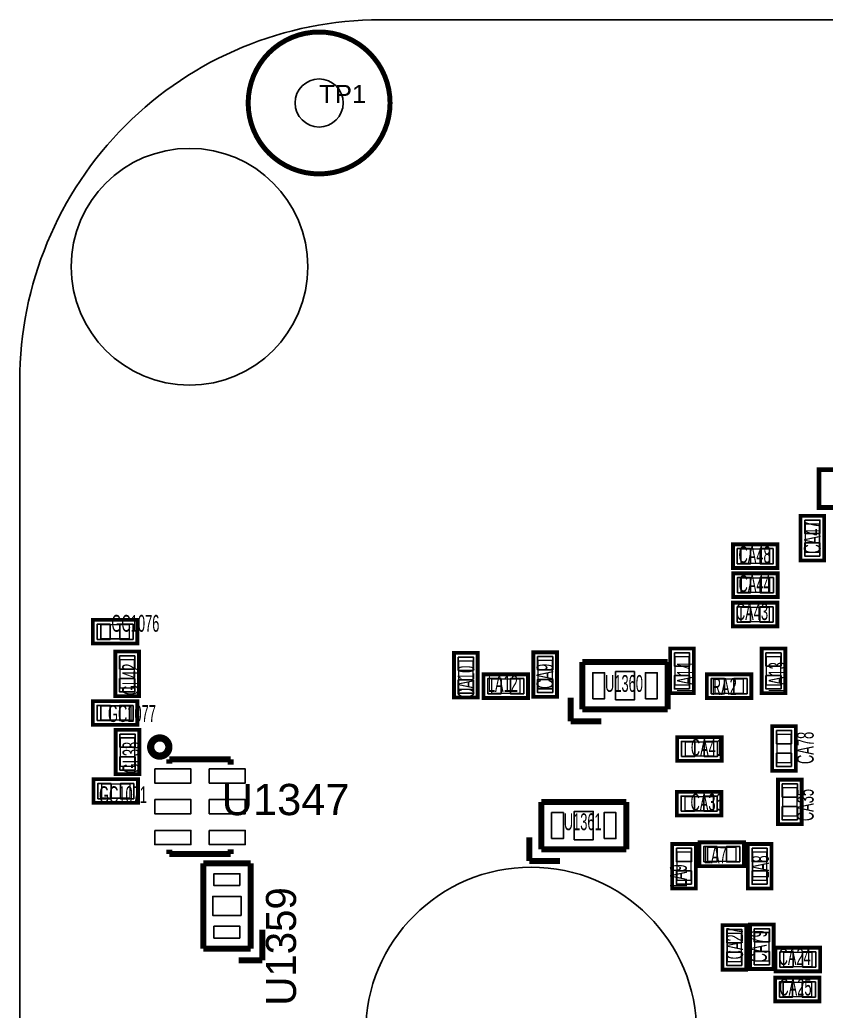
# Model space of a CAD drawing. Extents: x 0 to 73.5, y -0.1 to 42.
# Drawn here: x 0 to 17.04, y 21.06 to 42 of the extents above; entities that cross this region are included whole.
import ezdxf

# ---------------------------------------------------------------- set-up
doc = ezdxf.new("R2010")
doc.units = 0
for name, color, linetype in [('BG_OUTLINE', 7, 'CONTINUOUS'), ('PG_ASSEMBLY_TOP', 111, 'CONTINUOUS'), ('PG_SILKSCREEN_TOP', 254, 'CONTINUOUS'), ('PIN_TOP', 141, 'CONTINUOUS'), ('RD_SILKSCREEN_TOP', 230, 'CONTINUOUS')]:
    doc.layers.add(name, color=color, linetype=linetype)

msp = doc.modelspace()

# ---------------------------------------------------------------- linework, layer by layer
at = {"layer": 'BG_OUTLINE'}
msp.add_lwpolyline([(8.1534, 41.9989), (65.78854, 41.9989, -0.414214), (73.40854, 34.3789), (73.40854, 7.62, -0.414214), (65.78854, 0), (7.62, 0, -0.414214), (0, 7.62), (0, 34.3789, -0.414214), (7.62, 41.9989), (8.1534, 41.9989)], format="xyb", dxfattribs=at)
msp.add_lwpolyline([(8.1534, 41.9989), (65.78854, 41.9989, -0.414214), (73.40854, 34.3789), (73.40854, 7.62, -0.414214), (65.78854, 0), (7.62, 0, -0.414214), (0, 7.62), (0, 34.3789, -0.414214), (7.62, 41.9989)], format="xyb", close=True, dxfattribs=at)
msp.add_lwpolyline([(8.1534, 41.9989), (65.78854, 41.9989, -0.414214), (73.40854, 34.3789), (73.40854, 7.62, -0.414214), (65.78854, 0), (7.62, 0, -0.414214), (0, 7.62), (0, 34.3789, -0.414214), (7.62, 41.9989)], format="xyb", close=True, dxfattribs=at)
msp.add_lwpolyline([(8.1534, 41.9989), (65.78854, 41.9989, -0.414214), (73.40854, 34.3789), (73.40854, 7.62, -0.414214), (65.78854, 0), (7.62, 0, -0.414214), (0, 7.62), (0, 34.3789, -0.414214), (7.62, 41.9989)], format="xyb", close=True, dxfattribs=at)
at = {"layer": 'PG_ASSEMBLY_TOP', "const_width": 0.1016}
msp.add_lwpolyline([(7.820939, 40.242693, 1), (4.826737, 40.242693, 1), (7.820939, 40.242693)], format="xyb", dxfattribs=at)
at = {"layer": 'PG_ASSEMBLY_TOP'}
for points, const_width in [([(18.487847, 31.698362), (16.88785, 31.698362), (16.88785, 32.49836), (18.487847, 32.49836), (18.487847, 31.698362)], 0.1), ([(16.896664, 30.750459), (16.896664, 31.350458), (16.596639, 31.350458), (16.596639, 30.750459), (16.896664, 30.750459)], 0.029997), ([(15.840151, 30.819471), (15.240152, 30.819471), (15.240152, 30.519446), (15.840151, 30.519446), (15.840151, 30.819471)], 0.029997), ([(15.841472, 30.207458), (15.241473, 30.207458), (15.241473, 29.907433), (15.841472, 29.907433), (15.841472, 30.207458)], 0.029997), ([(15.836849, 29.587977), (15.23685, 29.587977), (15.23685, 29.287953), (15.836849, 29.287953), (15.836849, 29.587977)], 0.029997), ([(2.311679, 29.222852), (1.711681, 29.222852), (1.711681, 28.922828), (2.311679, 28.922828), (2.311679, 29.222852)], 0.029997), ([(2.418232, 27.883841), (2.418232, 28.483839), (2.118208, 28.483839), (2.118208, 27.883841), (2.418232, 27.883841)], 0.029997), ([(11.249863, 27.867508), (11.249863, 28.467507), (10.949813, 28.467507), (10.949813, 27.867508), (11.249863, 27.867508)], 0.029997), ([(11.886768, 27.43327), (11.886794, 28.433268)], 0.127), ([(11.886794, 28.433268), (13.686765, 28.433268)], 0.127), ([(13.686765, 28.433268), (13.686765, 27.43327)], 0.127), ([(14.142872, 27.947341), (14.142872, 28.547339), (13.842848, 28.547339), (13.842848, 27.947341), (14.142872, 27.947341)], 0.029997), ([(16.075304, 27.947341), (16.075304, 28.547339), (15.77528, 28.547339), (15.77528, 27.947341), (16.075304, 27.947341)], 0.029997), ([(9.573031, 27.856459), (9.573031, 28.456458), (9.272981, 28.456458), (9.272981, 27.856459), (9.573031, 27.856459)], 0.029997), ([(10.567213, 28.073858), (9.967214, 28.073858), (9.967214, 27.773808), (10.567213, 27.773808), (10.567213, 28.073858)], 0.029997), ([(15.287549, 28.074264), (14.68755, 28.074264), (14.68755, 27.77424), (15.287549, 27.77424), (15.287549, 28.074264)], 0.029997), ([(2.311679, 27.508352), (1.711681, 27.508352), (1.711681, 27.208328), (2.311679, 27.208328), (2.311679, 27.508352)], 0.029997), ([(13.686765, 27.43327), (11.886768, 27.43327)], 0.127), ([(2.425852, 26.232841), (2.425852, 26.832839), (2.125828, 26.832839), (2.125828, 26.232841), (2.425852, 26.232841)], 0.029997), ([(16.296869, 26.307364), (16.296869, 26.907363), (15.996844, 26.907363), (15.996844, 26.307364), (16.296869, 26.307364)], 0.029997), ([(14.660651, 26.746352), (14.060653, 26.746352), (14.060653, 26.446328), (14.660651, 26.446328), (14.660651, 26.746352)], 0.029997), ([(2.326919, 25.857352), (1.726921, 25.857352), (1.726921, 25.557328), (2.326919, 25.557328), (2.326919, 25.857352)], 0.029997), ([(16.419373, 25.179655), (16.419373, 25.779654), (16.119348, 25.779654), (16.119348, 25.179655), (16.419373, 25.179655)], 0.029997), ([(14.653666, 25.590957), (14.053668, 25.590957), (14.053668, 25.290932), (14.653666, 25.290932), (14.653666, 25.590957)], 0.029997), ([(11.016158, 25.479146), (12.81618, 25.479197)], 0.127), ([(11.016158, 24.479174), (11.016158, 25.479146)], 0.127), ([(12.81618, 25.479197), (12.81618, 24.479174)], 0.127), ([(12.81618, 24.479174), (11.016158, 24.479174)], 0.127), ([(15.131059, 24.523852), (14.531061, 24.523852), (14.531061, 24.223828), (15.131059, 24.223828), (15.131059, 24.523852)], 0.029997), ([(13.883488, 24.419839), (13.883488, 23.819841), (14.183512, 23.819841), (14.183512, 24.419839), (13.883488, 24.419839)], 0.029997), ([(15.48064, 24.419839), (15.48064, 23.819841), (15.780664, 23.819841), (15.780664, 24.419839), (15.48064, 24.419839)], 0.029997), ([(3.876421, 24.181638), (4.876419, 24.181638)], 0.127), ([(3.876421, 22.381642), (3.876421, 24.181638)], 0.127), ([(4.876419, 24.181638), (4.876419, 22.381642)], 0.127), ([(14.945208, 22.705339), (14.945208, 22.105341), (15.245232, 22.105341), (15.245232, 22.705339), (14.945208, 22.705339)], 0.029997), ([(15.527553, 22.720757), (15.527553, 22.120758), (15.827578, 22.120758), (15.827578, 22.720757), (15.527553, 22.720757)], 0.029997), ([(4.876419, 22.381642), (3.876421, 22.381642)], 0.127), ([(16.738905, 22.301378), (16.138906, 22.301378), (16.138906, 22.001353), (16.738905, 22.001353), (16.738905, 22.301378)], 0.029997), ([(16.728719, 21.666352), (16.128721, 21.666352), (16.128721, 21.366328), (16.728719, 21.366328), (16.728719, 21.666352)], 0.029997)]:
    msp.add_lwpolyline(points, dxfattribs=dict(at, const_width=const_width))
at = {"layer": 'PG_SILKSCREEN_TOP'}
for points, const_width in [([(7.824749, 40.242693, 1), (4.822927, 40.242693, 1), (7.824749, 40.242693)], 0.1016), ([(3.148863, 26.638301, 0.999972), (2.764638, 26.638326, 1.000028), (3.148863, 26.638301)], 0.1524)]:
    msp.add_lwpolyline(points, format="xyb", dxfattribs=dict(at, const_width=const_width))
for points, const_width in [([(16.88785, 32.198361), (16.88785, 32.49836), (17.18785, 32.49836)], 0.1), ([(17.18785, 31.698362), (16.88785, 31.698362), (16.88785, 31.998361)], 0.1), ([(16.49664, 31.52046), (16.49664, 30.580457), (16.996664, 30.580457), (16.996664, 31.52046), (16.49664, 31.52046), (16.49664, 31.240451)], 0.08001), ([(16.586657, 31.52046), (16.49664, 31.52046), (16.49664, 31.430468)], 0.08001), ([(16.996664, 31.430468), (16.996664, 31.52046), (16.906646, 31.52046)], 0.08001), ([(15.07015, 30.419446), (16.010153, 30.419446), (16.010153, 30.919471), (15.07015, 30.919471), (15.07015, 30.419446), (15.35016, 30.419446)], 0.08001), ([(15.160142, 30.919471), (15.07015, 30.919471), (15.07015, 30.829453)], 0.08001), ([(16.010153, 30.829453), (16.010153, 30.919471), (15.920161, 30.919471)], 0.08001), ([(16.49664, 30.670449), (16.49664, 30.580457), (16.586657, 30.580457)], 0.08001), ([(16.906646, 30.580457), (16.996664, 30.580457), (16.996664, 30.670449)], 0.08001), ([(15.07015, 30.509464), (15.07015, 30.419446), (15.160142, 30.419446)], 0.08001), ([(15.920161, 30.419446), (16.010153, 30.419446), (16.010153, 30.509464)], 0.08001), ([(15.071471, 29.807433), (16.011474, 29.807433), (16.011474, 30.307458), (15.071471, 30.307458), (15.071471, 29.807433), (15.351481, 29.807433)], 0.08001), ([(15.161463, 30.307458), (15.071471, 30.307458), (15.071471, 30.21744)], 0.08001), ([(16.011474, 30.21744), (16.011474, 30.307458), (15.921482, 30.307458)], 0.08001), ([(15.071471, 29.897451), (15.071471, 29.807433), (15.161463, 29.807433)], 0.08001), ([(15.921482, 29.807433), (16.011474, 29.807433), (16.011474, 29.897451)], 0.08001), ([(15.066848, 29.187953), (16.006851, 29.187953), (16.006851, 29.687977), (15.066848, 29.687977), (15.066848, 29.187953), (15.346858, 29.187953)], 0.08001), ([(15.15684, 29.687977), (15.066848, 29.687977), (15.066848, 29.59796)], 0.08001), ([(16.006851, 29.59796), (16.006851, 29.687977), (15.916859, 29.687977)], 0.08001), ([(1.541678, 28.822828), (2.481682, 28.822828), (2.481682, 29.322852), (1.541678, 29.322852), (1.541678, 28.822828), (1.821688, 28.822828)], 0.08001), ([(1.631671, 29.322852), (1.541678, 29.322852), (1.541678, 29.232835)], 0.08001), ([(2.481682, 29.232835), (2.481682, 29.322852), (2.391689, 29.322852)], 0.08001), ([(15.066848, 29.27797), (15.066848, 29.187953), (15.15684, 29.187953)], 0.08001), ([(15.916859, 29.187953), (16.006851, 29.187953), (16.006851, 29.27797)], 0.08001), ([(1.541678, 28.912845), (1.541678, 28.822828), (1.631671, 28.822828)], 0.08001), ([(2.391689, 28.822828), (2.481682, 28.822828), (2.481682, 28.912845)], 0.08001), ([(2.018208, 28.653842), (2.018208, 27.713838), (2.518232, 27.713838), (2.518232, 28.653842), (2.018208, 28.653842), (2.018208, 28.373832)], 0.08001), ([(2.108225, 28.653842), (2.018208, 28.653842), (2.018208, 28.563849)], 0.08001), ([(2.518232, 28.563849), (2.518232, 28.653842), (2.428215, 28.653842)], 0.08001), ([(13.742848, 28.717342), (13.742848, 27.777338), (14.242872, 27.777338), (14.242872, 28.717342), (13.742848, 28.717342), (13.742848, 28.437332)], 0.08001), ([(13.832865, 28.717342), (13.742848, 28.717342), (13.742848, 28.627349)], 0.08001), ([(14.242872, 28.627349), (14.242872, 28.717342), (14.152855, 28.717342)], 0.08001), ([(15.67528, 28.717342), (15.67528, 27.777338), (16.175304, 27.777338), (16.175304, 28.717342), (15.67528, 28.717342), (15.67528, 28.437332)], 0.08001), ([(15.765297, 28.717342), (15.67528, 28.717342), (15.67528, 28.627349)], 0.08001), ([(16.175304, 28.627349), (16.175304, 28.717342), (16.085287, 28.717342)], 0.08001), ([(9.172981, 28.62646), (9.172981, 27.686483), (9.673006, 27.686483), (9.673006, 28.62646), (9.172981, 28.62646), (9.172981, 28.346451)], 0.08001), ([(9.262999, 28.62646), (9.172981, 28.62646), (9.172981, 28.536468)], 0.08001), ([(9.673006, 28.536468), (9.673006, 28.62646), (9.582988, 28.62646)], 0.08001), ([(10.849839, 28.637509), (10.849839, 27.697506), (11.349863, 27.697506), (11.349863, 28.637509), (10.849839, 28.637509), (10.849839, 28.3575)], 0.08001), ([(10.939856, 28.637509), (10.849839, 28.637509), (10.849839, 28.547517)], 0.08001), ([(11.349863, 28.547517), (11.349863, 28.637509), (11.259845, 28.637509)], 0.08001), ([(11.886768, 27.43327), (11.886794, 28.433268)], 0.127), ([(11.886794, 28.433268), (13.686765, 28.433268)], 0.127), ([(13.686765, 28.433268), (13.686765, 27.43327)], 0.127), ([(9.797212, 27.673833), (10.73719, 27.673833), (10.73719, 28.173858), (9.797212, 28.173858), (9.797212, 27.673833), (10.077221, 27.673833)], 0.08001), ([(9.887204, 28.173858), (9.797212, 28.173858), (9.797212, 28.08384)], 0.08001), ([(10.73719, 28.08384), (10.73719, 28.173858), (10.647223, 28.173858)], 0.08001), ([(14.517548, 27.67424), (15.457551, 27.67424), (15.457551, 28.174264), (14.517548, 28.174264), (14.517548, 27.67424), (14.797557, 27.67424)], 0.08001), ([(14.60754, 28.174264), (14.517548, 28.174264), (14.517548, 28.084247)], 0.08001), ([(15.457551, 28.084247), (15.457551, 28.174264), (15.367559, 28.174264)], 0.08001), ([(13.742848, 27.867331), (13.742848, 27.777338), (13.832865, 27.777338)], 0.08001), ([(14.152855, 27.777338), (14.242872, 27.777338), (14.242872, 27.867331)], 0.08001), ([(15.67528, 27.867331), (15.67528, 27.777338), (15.765297, 27.777338)], 0.08001), ([(16.085287, 27.777338), (16.175304, 27.777338), (16.175304, 27.867331)], 0.08001), ([(1.541678, 27.108328), (2.481682, 27.108328), (2.481682, 27.608352), (1.541678, 27.608352), (1.541678, 27.108328), (1.821688, 27.108328)], 0.08001), ([(1.631671, 27.608352), (1.541678, 27.608352), (1.541678, 27.518335)], 0.08001), ([(2.018208, 27.803831), (2.018208, 27.713838), (2.108225, 27.713838)], 0.08001), ([(2.481682, 27.518335), (2.481682, 27.608352), (2.391689, 27.608352)], 0.08001), ([(2.428215, 27.713838), (2.518232, 27.713838), (2.518232, 27.803831)], 0.08001), ([(9.172981, 27.776449), (9.172981, 27.686483), (9.262999, 27.686483)], 0.08001), ([(9.582988, 27.686483), (9.673006, 27.686483), (9.673006, 27.776449)], 0.08001), ([(9.797212, 27.763851), (9.797212, 27.673833), (9.887204, 27.673833)], 0.08001), ([(10.647223, 27.673833), (10.73719, 27.673833), (10.73719, 27.763851)], 0.08001), ([(10.849839, 27.787498), (10.849839, 27.697506), (10.939856, 27.697506)], 0.08001), ([(11.259845, 27.697506), (11.349863, 27.697506), (11.349863, 27.787498)], 0.08001), ([(11.636756, 27.183258), (11.636781, 27.683257)], 0.127), ([(14.517548, 27.764257), (14.517548, 27.67424), (14.60754, 27.67424)], 0.08001), ([(15.367559, 27.67424), (15.457551, 27.67424), (15.457551, 27.764257)], 0.08001), ([(13.686765, 27.43327), (11.886768, 27.43327)], 0.127), ([(1.541678, 27.198345), (1.541678, 27.108328), (1.631671, 27.108328)], 0.08001), ([(2.391689, 27.108328), (2.481682, 27.108328), (2.481682, 27.198345)], 0.08001), ([(12.286793, 27.183258), (11.636756, 27.183258)], 0.127), ([(2.025828, 27.002842), (2.025828, 26.062838), (2.525852, 26.062838), (2.525852, 27.002842), (2.025828, 27.002842), (2.025828, 26.722832)], 0.08001), ([(2.115845, 27.002842), (2.025828, 27.002842), (2.025828, 26.912849)], 0.08001), ([(2.525852, 26.912849), (2.525852, 27.002842), (2.435835, 27.002842)], 0.08001), ([(15.896844, 27.077365), (15.896844, 26.137362), (16.396868, 26.137362), (16.396868, 27.077365), (15.896844, 27.077365), (15.896844, 26.797356)], 0.08001), ([(15.986862, 27.077365), (15.896844, 27.077365), (15.896844, 26.987373)], 0.08001), ([(16.396868, 26.987373), (16.396868, 27.077365), (16.306851, 27.077365)], 0.08001), ([(13.89065, 26.346328), (14.830654, 26.346328), (14.830654, 26.846352), (13.89065, 26.846352), (13.89065, 26.346328), (14.17066, 26.346328)], 0.08001), ([(13.980643, 26.846352), (13.89065, 26.846352), (13.89065, 26.756335)], 0.08001), ([(14.830654, 26.756335), (14.830654, 26.846352), (14.740661, 26.846352)], 0.08001), ([(4.457471, 26.377138), (3.15755, 26.377138)], 0.127), ([(3.15755, 26.377138), (3.15755, 26.283539)], 0.127), ([(4.457471, 26.266521), (4.457471, 26.377138)], 0.127), ([(13.89065, 26.436345), (13.89065, 26.346328), (13.980643, 26.346328)], 0.08001), ([(14.740661, 26.346328), (14.830654, 26.346328), (14.830654, 26.436345)], 0.08001), ([(2.025828, 26.152831), (2.025828, 26.062838), (2.115845, 26.062838)], 0.08001), ([(2.435835, 26.062838), (2.525852, 26.062838), (2.525852, 26.152831)], 0.08001), ([(15.896844, 26.227354), (15.896844, 26.137362), (15.986862, 26.137362)], 0.08001), ([(16.306851, 26.137362), (16.396868, 26.137362), (16.396868, 26.227354)], 0.08001), ([(1.556918, 25.457328), (2.496922, 25.457328), (2.496922, 25.957352), (1.556918, 25.957352), (1.556918, 25.457328), (1.836928, 25.457328)], 0.08001), ([(1.646911, 25.957352), (1.556918, 25.957352), (1.556918, 25.867335)], 0.08001), ([(2.496922, 25.867335), (2.496922, 25.957352), (2.406929, 25.957352)], 0.08001), ([(16.019348, 25.949656), (16.019348, 25.009653), (16.519373, 25.009653), (16.519373, 25.949656), (16.019348, 25.949656), (16.019348, 25.669646)], 0.08001), ([(16.109366, 25.949656), (16.019348, 25.949656), (16.019348, 25.859664)], 0.08001), ([(16.519373, 25.859664), (16.519373, 25.949656), (16.429355, 25.949656)], 0.08001), ([(1.556918, 25.547345), (1.556918, 25.457328), (1.646911, 25.457328)], 0.08001), ([(2.406929, 25.457328), (2.496922, 25.457328), (2.496922, 25.547345)], 0.08001), ([(13.883665, 25.190933), (14.823669, 25.190933), (14.823669, 25.690957), (13.883665, 25.690957), (13.883665, 25.190933), (14.163675, 25.190933)], 0.08001), ([(13.973658, 25.690957), (13.883665, 25.690957), (13.883665, 25.600939)], 0.08001), ([(14.823669, 25.600939), (14.823669, 25.690957), (14.733676, 25.690957)], 0.08001), ([(11.016158, 25.479146), (12.81618, 25.479197)], 0.127), ([(11.016158, 24.479174), (11.016158, 25.479146)], 0.127), ([(12.81618, 25.479197), (12.81618, 24.479174)], 0.127), ([(13.883665, 25.28095), (13.883665, 25.190933), (13.973658, 25.190933)], 0.08001), ([(14.733676, 25.190933), (14.823669, 25.190933), (14.823669, 25.28095)], 0.08001), ([(16.019348, 25.099645), (16.019348, 25.009653), (16.109366, 25.009653)], 0.08001), ([(16.429355, 25.009653), (16.519373, 25.009653), (16.519373, 25.099645)], 0.08001), ([(10.766146, 24.229162), (10.766146, 24.729161)], 0.127), ([(3.15755, 24.377117), (3.15755, 24.471935)], 0.127), ([(4.457471, 24.475338), (4.457471, 24.377117)], 0.127), ([(12.81618, 24.479174), (11.016158, 24.479174)], 0.127), ([(14.283512, 23.649838), (14.283512, 24.589842), (13.783488, 24.589842), (13.783488, 23.649838), (14.283512, 23.649838), (14.283512, 23.929848)], 0.08001), ([(13.873505, 24.589842), (13.783488, 24.589842), (13.783488, 24.499849)], 0.08001), ([(14.283512, 24.499849), (14.283512, 24.589842), (14.193495, 24.589842)], 0.08001), ([(14.361058, 24.123828), (15.301062, 24.123828), (15.301062, 24.623852), (14.361058, 24.623852), (14.361058, 24.123828), (14.641068, 24.123828)], 0.08001), ([(14.451051, 24.623852), (14.361058, 24.623852), (14.361058, 24.533835)], 0.08001), ([(15.301062, 24.533835), (15.301062, 24.623852), (15.211069, 24.623852)], 0.08001), ([(15.880664, 23.649838), (15.880664, 24.589842), (15.38064, 24.589842), (15.38064, 23.649838), (15.880664, 23.649838), (15.880664, 23.929848)], 0.08001), ([(15.470657, 24.589842), (15.38064, 24.589842), (15.38064, 24.499849)], 0.08001), ([(15.880664, 24.499849), (15.880664, 24.589842), (15.790647, 24.589842)], 0.08001), ([(4.457471, 24.377117), (3.15755, 24.377117)], 0.127), ([(11.416157, 24.229162), (10.766146, 24.229162)], 0.127), ([(3.876421, 24.181638), (4.876419, 24.181638)], 0.127), ([(3.876421, 22.381642), (3.876421, 24.181638)], 0.127), ([(4.876419, 24.181638), (4.876419, 22.381642)], 0.127), ([(14.361058, 24.213845), (14.361058, 24.123828), (14.451051, 24.123828)], 0.08001), ([(15.211069, 24.123828), (15.301062, 24.123828), (15.301062, 24.213845)], 0.08001), ([(13.783488, 23.739831), (13.783488, 23.649838), (13.873505, 23.649838)], 0.08001), ([(14.193495, 23.649838), (14.283512, 23.649838), (14.283512, 23.739831)], 0.08001), ([(15.38064, 23.739831), (15.38064, 23.649838), (15.470657, 23.649838)], 0.08001), ([(15.790647, 23.649838), (15.880664, 23.649838), (15.880664, 23.739831)], 0.08001), ([(5.126431, 22.781641), (5.126431, 22.13163)], 0.127), ([(15.345232, 21.935338), (15.345232, 22.875342), (14.845208, 22.875342), (14.845208, 21.935338), (15.345232, 21.935338), (15.345232, 22.215348)], 0.08001), ([(14.935225, 22.875342), (14.845208, 22.875342), (14.845208, 22.785349)], 0.08001), ([(15.345232, 22.785349), (15.345232, 22.875342), (15.255215, 22.875342)], 0.08001), ([(15.927578, 21.950756), (15.927578, 22.890759), (15.427554, 22.890759), (15.427554, 21.950756), (15.927578, 21.950756), (15.927578, 22.230766)], 0.08001), ([(15.517571, 22.890759), (15.427554, 22.890759), (15.427554, 22.800767)], 0.08001), ([(15.927578, 22.800767), (15.927578, 22.890759), (15.83756, 22.890759)], 0.08001), ([(4.876419, 22.381642), (3.876421, 22.381642)], 0.127), ([(15.968904, 21.901353), (16.908907, 21.901353), (16.908907, 22.401378), (15.968904, 22.401378), (15.968904, 21.901353), (16.248913, 21.901353)], 0.08001), ([(16.058896, 22.401378), (15.968904, 22.401378), (15.968904, 22.31136)], 0.08001), ([(16.908907, 22.31136), (16.908907, 22.401378), (16.818915, 22.401378)], 0.08001), ([(5.126431, 22.13163), (4.626432, 22.13163)], 0.127), ([(14.845208, 22.025331), (14.845208, 21.935338), (14.935225, 21.935338)], 0.08001), ([(15.255215, 21.935338), (15.345232, 21.935338), (15.345232, 22.025331)], 0.08001), ([(15.427554, 22.040748), (15.427554, 21.950756), (15.517571, 21.950756)], 0.08001), ([(15.83756, 21.950756), (15.927578, 21.950756), (15.927578, 22.040748)], 0.08001), ([(15.968904, 21.991371), (15.968904, 21.901353), (16.058896, 21.901353)], 0.08001), ([(16.818915, 21.901353), (16.908907, 21.901353), (16.908907, 21.991371)], 0.08001), ([(15.958718, 21.266328), (16.898722, 21.266328), (16.898722, 21.766352), (15.958718, 21.766352), (15.958718, 21.266328), (16.238728, 21.266328)], 0.08001), ([(16.048711, 21.766352), (15.958718, 21.766352), (15.958718, 21.676335)], 0.08001), ([(16.898722, 21.676335), (16.898722, 21.766352), (16.808729, 21.766352)], 0.08001), ([(15.958718, 21.356345), (15.958718, 21.266328), (16.048711, 21.266328)], 0.08001), ([(16.808729, 21.266328), (16.898722, 21.266328), (16.898722, 21.356345)], 0.08001)]:
    msp.add_lwpolyline(points, dxfattribs=dict(at, const_width=const_width))
at = {"layer": 'PIN_TOP'}
for points in [[(16.586657, 31.430468), (16.906646, 31.430468), (16.906646, 31.150458), (16.586657, 31.150458)], [(15.160142, 30.509464), (15.160142, 30.829453), (15.440152, 30.829453), (15.440152, 30.509464)], [(15.920161, 30.829453), (15.920161, 30.509464), (15.640152, 30.509464), (15.640152, 30.829453)], [(16.906646, 30.670449), (16.586657, 30.670449), (16.586657, 30.950459), (16.906646, 30.950459)], [(15.161463, 29.897451), (15.161463, 30.21744), (15.441473, 30.21744), (15.441473, 29.897451)], [(15.921482, 30.21744), (15.921482, 29.897451), (15.641472, 29.897451), (15.641472, 30.21744)], [(15.15684, 29.27797), (15.15684, 29.59796), (15.43685, 29.59796), (15.43685, 29.27797)], [(15.916859, 29.59796), (15.916859, 29.27797), (15.63685, 29.27797), (15.63685, 29.59796)], [(1.631671, 28.912845), (1.631671, 29.232835), (1.91168, 29.232835), (1.91168, 28.912845)], [(2.391689, 29.232835), (2.391689, 28.912845), (2.11168, 28.912845), (2.11168, 29.232835)], [(2.108225, 28.563849), (2.428215, 28.563849), (2.428215, 28.28384), (2.108225, 28.28384)], [(9.262999, 28.536468), (9.582988, 28.536468), (9.582988, 28.256459), (9.262999, 28.256459)], [(10.939856, 28.547517), (11.259845, 28.547517), (11.259845, 28.267508), (10.939856, 28.267508)], [(13.832865, 28.627349), (14.152855, 28.627349), (14.152855, 28.34734), (13.832865, 28.34734)], [(15.765297, 28.627349), (16.085287, 28.627349), (16.085287, 28.34734), (15.765297, 28.34734)], [(2.428215, 27.803831), (2.108225, 27.803831), (2.108225, 28.08384), (2.428215, 28.08384)], [(9.887204, 27.763851), (9.887204, 28.08384), (10.167214, 28.08384), (10.167214, 27.763851)], [(10.647223, 28.08384), (10.647223, 27.763851), (10.367213, 27.763851), (10.367213, 28.08384)], [(11.259845, 27.787498), (10.939856, 27.787498), (10.939856, 28.067508), (11.259845, 28.067508)], [(12.106834, 27.658314), (12.106834, 28.208224), (12.356744, 28.208224), (12.356744, 27.658314)], [(12.586792, 27.63332), (12.586792, 28.233218), (12.986791, 28.233218), (12.986791, 27.63332)], [(13.216814, 27.658314), (13.216814, 28.208224), (13.466724, 28.208224), (13.466724, 27.658314)], [(14.152855, 27.867331), (13.832865, 27.867331), (13.832865, 28.14734), (14.152855, 28.14734)], [(14.60754, 27.764257), (14.60754, 28.084247), (14.88755, 28.084247), (14.88755, 27.764257)], [(15.367559, 28.084247), (15.367559, 27.764257), (15.087549, 27.764257), (15.087549, 28.084247)], [(16.085287, 27.867331), (15.765297, 27.867331), (15.765297, 28.14734), (16.085287, 28.14734)], [(9.582988, 27.776449), (9.262999, 27.776449), (9.262999, 28.056459), (9.582988, 28.056459)], [(1.631671, 27.198345), (1.631671, 27.518335), (1.91168, 27.518335), (1.91168, 27.198345)], [(2.391689, 27.518335), (2.391689, 27.198345), (2.11168, 27.198345), (2.11168, 27.518335)], [(2.115845, 26.912849), (2.435835, 26.912849), (2.435835, 26.63284), (2.115845, 26.63284)], [(15.986862, 26.987373), (16.306851, 26.987373), (16.306851, 26.707363), (15.986862, 26.707363)], [(13.980643, 26.436345), (13.980643, 26.756335), (14.260652, 26.756335), (14.260652, 26.436345)], [(14.740661, 26.756335), (14.740661, 26.436345), (14.460652, 26.436345), (14.460652, 26.756335)], [(2.435835, 26.152831), (2.115845, 26.152831), (2.115845, 26.43284), (2.435835, 26.43284)], [(16.306851, 26.227354), (15.986862, 26.227354), (15.986862, 26.507364), (16.306851, 26.507364)], [(2.851455, 26.177151), (3.613455, 26.177151), (3.613455, 25.877152), (2.851455, 25.877152)], [(4.001465, 26.177151), (4.763465, 26.177151), (4.763465, 25.877152), (4.001465, 25.877152)], [(1.646911, 25.547345), (1.646911, 25.867335), (1.92692, 25.867335), (1.92692, 25.547345)], [(2.406929, 25.867335), (2.406929, 25.547345), (2.12692, 25.547345), (2.12692, 25.867335)], [(16.109366, 25.859664), (16.429355, 25.859664), (16.429355, 25.579654), (16.109366, 25.579654)], [(13.973658, 25.28095), (13.973658, 25.600939), (14.253667, 25.600939), (14.253667, 25.28095)], [(14.733676, 25.600939), (14.733676, 25.28095), (14.453667, 25.28095), (14.453667, 25.600939)], [(2.851455, 25.52714), (3.613455, 25.52714), (3.613455, 25.22714), (2.851455, 25.22714)], [(4.001465, 25.52714), (4.763465, 25.52714), (4.763465, 25.22714), (4.001465, 25.22714)], [(16.429355, 25.099645), (16.109366, 25.099645), (16.109366, 25.379655), (16.429355, 25.379655)], [(11.236223, 24.704218), (11.236223, 25.254128), (11.486134, 25.254128), (11.486134, 24.704218)], [(11.716182, 24.679224), (11.716182, 25.279121), (12.116181, 25.279121), (12.116181, 24.679224)], [(12.346203, 24.704218), (12.346203, 25.254128), (12.596114, 25.254128), (12.596114, 24.704218)], [(2.851455, 24.877128), (3.613455, 24.877128), (3.613455, 24.577129), (2.851455, 24.577129)], [(4.001465, 24.877128), (4.763465, 24.877128), (4.763465, 24.577129), (4.001465, 24.577129)], [(14.451051, 24.213845), (14.451051, 24.533835), (14.73106, 24.533835), (14.73106, 24.213845)], [(15.211069, 24.533835), (15.211069, 24.213845), (14.93106, 24.213845), (14.93106, 24.533835)], [(13.873505, 24.499849), (14.193495, 24.499849), (14.193495, 24.21984), (13.873505, 24.21984)], [(15.470657, 24.499849), (15.790647, 24.499849), (15.790647, 24.21984), (15.470657, 24.21984)], [(4.651375, 23.711675), (4.101465, 23.711675), (4.101465, 23.961585), (4.651375, 23.961585)], [(14.193495, 23.739831), (13.873505, 23.739831), (13.873505, 24.01984), (14.193495, 24.01984)], [(15.790647, 23.739831), (15.470657, 23.739831), (15.470657, 24.01984), (15.790647, 24.01984)], [(4.676369, 23.08164), (4.076471, 23.08164), (4.076471, 23.48164), (4.676369, 23.48164)], [(4.651375, 22.601695), (4.101465, 22.601695), (4.101465, 22.851605), (4.651375, 22.851605)], [(14.935225, 22.785349), (15.255215, 22.785349), (15.255215, 22.50534), (14.935225, 22.50534)], [(15.517571, 22.800767), (15.83756, 22.800767), (15.83756, 22.520758), (15.517571, 22.520758)], [(15.255215, 22.025331), (14.935225, 22.025331), (14.935225, 22.30534), (15.255215, 22.30534)], [(15.83756, 22.040748), (15.517571, 22.040748), (15.517571, 22.320758), (15.83756, 22.320758)], [(16.058896, 21.991371), (16.058896, 22.31136), (16.338906, 22.31136), (16.338906, 21.991371)], [(16.818915, 22.31136), (16.818915, 21.991371), (16.538905, 21.991371), (16.538905, 22.31136)], [(16.048711, 21.356345), (16.048711, 21.676335), (16.32872, 21.676335), (16.32872, 21.356345)], [(16.808729, 21.676335), (16.808729, 21.356345), (16.52872, 21.356345), (16.52872, 21.676335)]]:
    msp.add_lwpolyline(points, close=True, dxfattribs=at)
for centre, radius in [((6.323838, 40.242693), 0.508), ((3.585845, 36.783823), 2.499995), ((10.803611, 20.599552), 3.500006)]:
    msp.add_circle(centre, radius, dxfattribs=at)

# ---------------------------------------------------------------- texts
at = {"layer": 'RD_SILKSCREEN_TOP'}
for s, height, width, p in [('TP1', 0.381, 1.066667, (6.323838, 40.242693)), ('CA48', 0.3556, 0.572143, (15.184603, 30.524958)), ('CA44', 0.3556, 0.572143, (15.185923, 29.912945)), ('CA43', 0.3556, 0.572143, (15.130094, 29.319423)), ('GC1076', 0.3556, 0.572143, (1.93548, 29.07284)), ('LA12', 0.3556, 0.572143, (9.88822, 27.80284)), ('U1360', 0.3556, 0.572143, (12.36472, 27.80284)), ('RA2', 0.3556, 0.572143, (14.62024, 27.73934)), ('GC1077', 0.3556, 0.572143, (1.86182, 27.16784)), ('CA41', 0.3556, 0.572143, (14.177823, 26.451839)), ('GC1071', 0.3556, 0.572143, (1.67386, 25.45334)), ('U1347', 0.6604, 1.038462, (4.26466, 25.19934)), ('CA36', 0.3556, 0.572143, (14.170838, 25.296444)), ('U1361', 0.3556, 0.572143, (11.4935, 24.88184)), ('LA7', 0.3556, 0.572143, (14.4526, 24.18334)), ('CA24', 0.3556, 0.572143, (16.032124, 22.032798)), ('CA25', 0.3556, 0.572143, (16.04772, 21.38934))]:
    msp.add_text(s, height=height, dxfattribs=dict(at, width=width)).set_placement(p)
at = {"layer": 'RD_SILKSCREEN_TOP', "width": 0.572143}
for s, p in [('CA47', (16.92148, 30.72384)), ('GL42', (2.518232, 27.733828)), ('CA10', (9.60374, 27.67584)), ('CA9', (11.27252, 27.86634)), ('LA14', (14.242872, 27.797328)), ('LA13', (16.175304, 27.797328)), ('CA78', (16.77416, 26.27884)), ('GL38', (2.525852, 26.082828)), ('CA35', (16.77416, 25.07234)), ('LA8', (15.82674, 23.86584)), ('LA9', (14.09446, 23.67534)), ('CA27', (15.28064, 22.15134)), ('CA79', (15.78356, 22.08784))]:
    msp.add_text(s, height=0.3556, rotation=90, dxfattribs=at).set_placement(p)
at = {"layer": 'RD_SILKSCREEN_TOP'}
msp.add_text('U1359', height=0.635, rotation=90, dxfattribs=at).set_placement((5.835904, 21.17471))

doc.saveas('drawing.dxf')
